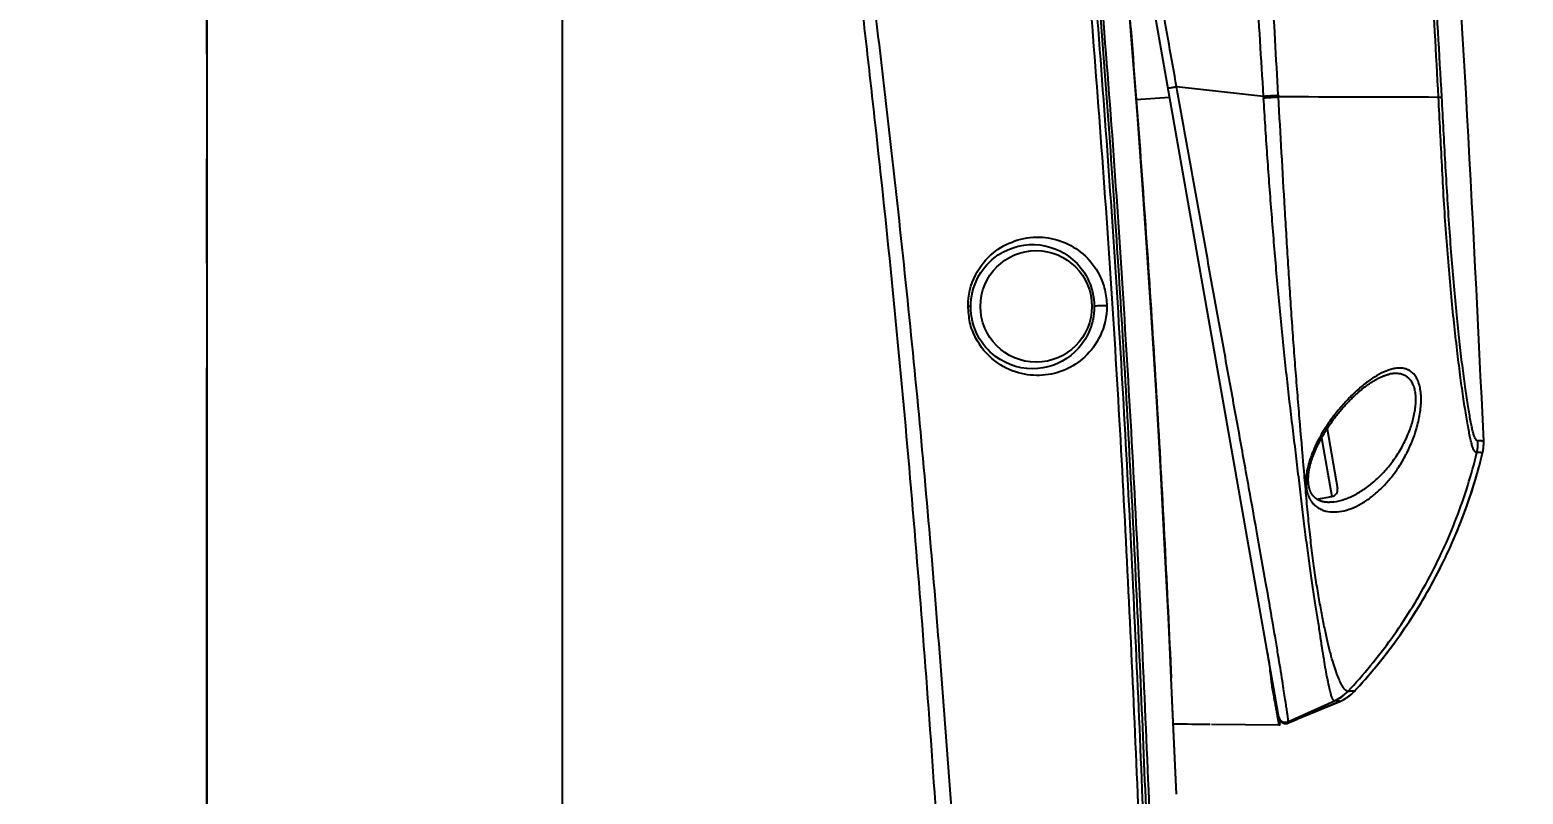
# Model space of a CAD drawing. Header units: millimetres. Extents: x 5828 to 6704, y 123 to 421.
# Drawn here: x 6408.82 to 6414.18, y 269.72 to 272.46 of the extents above; entities that cross this region are included whole.
import ezdxf

# ---------------------------------------------------------------- set-up
doc = ezdxf.new("R2010")
doc.units = ezdxf.units.MM
doc.linetypes.add('CENTER', pattern=[0.6, 0.375, -0.075, 0.075, -0.075])
for name, color, linetype in [('中心线', 7, 'Continuous'), ('外形图', 7, 'Continuous'), ('尺寸标注', 7, 'Continuous')]:
    doc.layers.add(name, color=color, linetype=linetype)
doc.styles.add('微软雅黑', font='msyh.ttc', dxfattribs={"height": 1.5})
doc.dimstyles.new('尺寸标注_1_20比例', dxfattribs={"dimtxt": 1.5, "dimasz": 1.25, "dimexe": 0.5, "dimexo": 0.4, "dimgap": 0.5, "dimtad": 1, "dimdec": 1, "dimlfac": 20, "dimdsep": 46, "dimtxsty": '微软雅黑', "dimcen": 0.09, "dimadec": 0, "dimazin": 0, "dimtp": 0.01, "dimtm": 0.01, "dimtfac": 1, "dimtdec": 1, "dimtofl": 0, "dimtmove": 0, "dimatfit": 3, "dimfxl": 1, "dimtolj": 1, "dimarcsym": 0})

# ---------------------------------------------------------------- blocks, each defined once
blk = doc.blocks.new('*D1084')
at = {"layer": 'Defpoints', "color": 0}
for p in [(6408.1795, 274.8693), (6410.7295, 274.8943), (6410.7295, 264.9978)]:
    blk.add_point(p, dxfattribs=at)
at = {"layer": '尺寸标注', "color": 0, "lineweight": -2}
for p, q in [((6410.7295, 274.4943), (6410.7295, 264.4978)), ((6408.1795, 274.4693), (6408.1795, 264.4978)), ((6406.9295, 264.9978), (6402.5311, 264.9978)), ((6411.9795, 264.9978), (6413.2295, 264.9978))]:
    blk.add_line(p, q, dxfattribs=at)
at = {"layer": '尺寸标注', "color": 0}
for points in [[(6406.9295, 264.7894), (6406.9295, 265.2061), (6408.1795, 264.9978)], [(6411.9795, 265.2061), (6411.9795, 264.7894), (6410.7295, 264.9978)]]:
    blk.add_solid(points, dxfattribs=at)
at = {"layer": '尺寸标注', "color": 0, "insert": (6403.9518, 266.2586), "char_height": 1.5, "attachment_point": 5, "style": '微软雅黑'}
blk.add_mtext('\\A1;\\A1;{\\fAlibaba PuHuiTi 3.0 55 Regular|b0|i0|c134|p18;51}', dxfattribs=at)
blk = doc.blocks.new('*D1086')
at = {"layer": 'Defpoints', "color": 0}
for p in [(6374.8045, 277.1443), (6410.7045, 221.4555), (6410.7045, 217.572)]:
    blk.add_point(p, dxfattribs=at)
at = {"layer": '尺寸标注', "color": 0, "lineweight": -2}
for p, q in [((6374.8045, 276.7443), (6374.8045, 217.072)), ((6410.7045, 221.0555), (6410.7045, 217.072)), ((6376.0545, 217.572), (6409.4545, 217.572))]:
    blk.add_line(p, q, dxfattribs=at)
at = {"layer": '尺寸标注', "color": 0}
for points in [[(6376.0545, 217.7803), (6376.0545, 217.3636), (6374.8045, 217.572)], [(6409.4545, 217.3636), (6409.4545, 217.7803), (6410.7045, 217.572)]]:
    blk.add_solid(points, dxfattribs=at)
at = {"layer": '尺寸标注', "color": 0, "insert": (6392.7545, 218.8436), "char_height": 1.5, "attachment_point": 5, "style": '微软雅黑'}
blk.add_mtext('\\A1;\\A1;{\\fAlibaba PuHuiTi 3.0 55 Regular|b0|i0|c134|p18;718}', dxfattribs=at)
blk = doc.blocks.new('*D1090')
at = {"layer": 'Defpoints', "color": 0}
for p in [(6409.4545, 273.3693), (6409.4545, 245.3693), (6430.1419, 245.3693)]:
    blk.add_point(p, dxfattribs=at)
at = {"layer": '尺寸标注', "color": 0, "lineweight": -2}
for p, q in [((6409.8545, 273.3693), (6430.6419, 273.3693)), ((6430.1419, 272.1193), (6430.1419, 246.6193)), ((6409.8545, 245.3693), (6430.6419, 245.3693))]:
    blk.add_line(p, q, dxfattribs=at)
at = {"layer": '尺寸标注', "color": 0}
for points in [[(6430.3502, 272.1193), (6429.9335, 272.1193), (6430.1419, 273.3693)], [(6429.9335, 246.6193), (6430.3502, 246.6193), (6430.1419, 245.3693)]]:
    blk.add_solid(points, dxfattribs=at)
at = {"layer": '尺寸标注', "color": 0, "insert": (6428.8703, 259.3693), "char_height": 1.5, "attachment_point": 5, "rotation": 90, "style": '微软雅黑'}
blk.add_mtext('\\A1;\\A1;{\\fAlibaba PuHuiTi 3.0 55 Regular|b0|i0|c134|p18;560}', dxfattribs=at)
blk = doc.blocks.new('*D1091')
at = {"layer": 'Defpoints', "color": 0}
for p in [(6409.4545, 275.3693), (6409.4545, 273.3693), (6430.1419, 273.3693)]:
    blk.add_point(p, dxfattribs=at)
at = {"layer": '尺寸标注', "color": 0, "lineweight": -2}
for p, q in [((6430.1419, 276.6193), (6430.1419, 281.5473)), ((6409.8545, 275.3693), (6430.6419, 275.3693)), ((6409.8545, 273.3693), (6430.6419, 273.3693)), ((6430.1419, 272.1193), (6430.1419, 270.8693))]:
    blk.add_line(p, q, dxfattribs=at)
at = {"layer": '尺寸标注', "color": 0}
for points in [[(6429.9335, 276.6193), (6430.3502, 276.6193), (6430.1419, 275.3693)], [(6430.3502, 272.1193), (6429.9335, 272.1193), (6430.1419, 273.3693)]]:
    blk.add_solid(points, dxfattribs=at)
at = {"layer": '尺寸标注', "color": 0, "insert": (6428.8703, 279.8996), "char_height": 1.5, "attachment_point": 5, "rotation": 90, "style": '微软雅黑'}
blk.add_mtext('\\A1;\\A1;{\\fAlibaba PuHuiTi 3.0 55 Regular|b0|i0|c134|p18;40}', dxfattribs=at)
blk = doc.blocks.new('*D1092')
at = {"layer": 'Defpoints', "color": 0}
for p in [(6411.8764, 278.0693), (6435.1929, 278.0693), (6418.6045, 225.3693)]:
    blk.add_point(p, dxfattribs=at)
at = {"layer": '尺寸标注', "color": 0, "lineweight": -2}
for p, q in [((6412.2764, 278.0693), (6435.6929, 278.0693)), ((6435.1929, 226.6193), (6435.1929, 276.8193)), ((6419.0045, 225.3693), (6435.6929, 225.3693))]:
    blk.add_line(p, q, dxfattribs=at)
at = {"layer": '尺寸标注', "color": 0}
for points in [[(6435.4013, 276.8193), (6434.9846, 276.8193), (6435.1929, 278.0693)], [(6434.9846, 226.6193), (6435.4013, 226.6193), (6435.1929, 225.3693)]]:
    blk.add_solid(points, dxfattribs=at)
at = {"layer": '尺寸标注', "color": 0, "insert": (6433.9213, 251.7193), "char_height": 1.5, "attachment_point": 5, "rotation": 90, "style": '微软雅黑'}
blk.add_mtext('\\A1;\\A1;{\\fAlibaba PuHuiTi 3.0 55 Regular|b0|i0|c134|p18;1054}', dxfattribs=at)
blk = doc.blocks.new('*D1159')
at = {"layer": 'Defpoints', "color": 0}
for p in [(6409.4545, 280.4069), (6408.1795, 274.8693), (6409.4545, 268.6795)]:
    blk.add_point(p, dxfattribs=at)
at = {"layer": '尺寸标注', "color": 0, "lineweight": -2}
for p, q in [((6409.4545, 280.0069), (6409.4545, 268.1795)), ((6408.1795, 274.4693), (6408.1795, 268.1795)), ((6406.9295, 268.6795), (6400.3525, 268.6795)), ((6410.7045, 268.6795), (6411.9545, 268.6795))]:
    blk.add_line(p, q, dxfattribs=at)
at = {"layer": '尺寸标注', "color": 0}
for points in [[(6406.9295, 268.4712), (6406.9295, 268.8878), (6408.1795, 268.6795)], [(6410.7045, 268.8878), (6410.7045, 268.4712), (6409.4545, 268.6795)]]:
    blk.add_solid(points, dxfattribs=at)
at = {"layer": '尺寸标注', "color": 0, "insert": (6402.7069, 269.9552), "char_height": 1.5, "attachment_point": 5, "style": '微软雅黑'}
blk.add_mtext('\\A1;25.5', dxfattribs=at)
blk = doc.blocks.new('*D1160')
at = {"layer": 'Defpoints', "color": 0}
for p in [(6408.1795, 274.8693), (6409.8545, 273.3693), (6418.1306, 273.3693)]:
    blk.add_point(p, dxfattribs=at)
at = {"layer": '尺寸标注', "color": 0, "lineweight": -2}
for p, q in [((6418.1306, 276.1193), (6418.1306, 277.3693)), ((6408.5795, 274.8693), (6418.6306, 274.8693)), ((6410.2545, 273.3693), (6418.6306, 273.3693)), ((6418.1306, 272.1193), (6418.1306, 267.767))]:
    blk.add_line(p, q, dxfattribs=at)
at = {"layer": '尺寸标注', "color": 0}
for points in [[(6417.9223, 276.1193), (6418.339, 276.1193), (6418.1306, 274.8693)], [(6418.339, 272.1193), (6417.9223, 272.1193), (6418.1306, 273.3693)]]:
    blk.add_solid(points, dxfattribs=at)
at = {"layer": '尺寸标注', "color": 0, "insert": (6416.8555, 269.3182), "char_height": 1.5, "attachment_point": 5, "rotation": 90, "style": '微软雅黑'}
blk.add_mtext('\\A1;30', dxfattribs=at)
blk = doc.blocks.new('*D1161')
at = {"layer": 'Defpoints', "color": 0}
for p in [(6410.7295, 274.8943), (6409.8545, 273.3693), (6422.5685, 273.3693)]:
    blk.add_point(p, dxfattribs=at)
at = {"layer": '尺寸标注', "color": 0, "lineweight": -2}
for p, q in [((6422.5685, 276.1443), (6422.5685, 277.3943)), ((6411.1295, 274.8943), (6423.0685, 274.8943)), ((6410.2545, 273.3693), (6423.0685, 273.3693)), ((6422.5685, 272.1193), (6422.5685, 265.5694))]:
    blk.add_line(p, q, dxfattribs=at)
at = {"layer": '尺寸标注', "color": 0}
for points in [[(6422.3602, 276.1443), (6422.7769, 276.1443), (6422.5685, 274.8943)], [(6422.7769, 272.1193), (6422.3602, 272.1193), (6422.5685, 273.3693)]]:
    blk.add_solid(points, dxfattribs=at)
at = {"layer": '尺寸标注', "color": 0, "insert": (6421.2929, 267.9123), "char_height": 1.5, "attachment_point": 5, "rotation": 90, "style": '微软雅黑'}
blk.add_mtext('\\A1;30.5', dxfattribs=at)

msp = doc.modelspace()

# ---------------------------------------------------------------- linework, layer by layer
at = {"layer": '中心线', "linetype": 'CENTER', "ltscale": 5}
msp.add_line((6409.4545, 239.3737), (6409.4545, 280.4069), dxfattribs=at)
at = {"layer": '外形图', "linetype": 'ByBlock'}
for p, q in [((6413.3046, 269.9692), (6412.6598, 273.6264)), ((6412.9332, 272.2572), (6413.2451, 272.2235)), ((6412.7885, 272.2107), (6412.9079, 272.2193)), ((6413.4729, 271.0303), (6413.5106, 270.8168)), ((6413.4533, 270.9978), (6413.4903, 270.7878)), ((6414.0351, 270.9812), (6414.0349, 270.9856)), ((6413.4359, 270.7782), (6413.4903, 270.7878)), ((6413.5477, 270.0888), (6413.5476, 270.0888)), ((6413.5706, 270.0888), (6413.5706, 270.0889)), ((6413.5183, 270.0527), (6413.3342, 269.9767)), ((6413.3344, 269.9802), (6413.5, 270.0548)), ((6413.3641, 269.9886), (6413.519, 270.0529)), ((6413.5002, 270.0547), (6413.5001, 270.0548)), ((6413.335, 269.9757), (6413.3655, 269.9892)), ((6412.9216, 269.9725), (6413.054, 269.9712)), ((6413.059, 269.9718), (6413.3026, 269.969)), ((6413.3027, 269.9691), (6413.3046, 269.9694)), ((6413.3027, 269.969), (6413.3047, 269.969))]:
    msp.add_line(p, q, dxfattribs=at)
for points in [[(6412.9327, 269.7204), (6412.9191, 270.0285), (6412.905, 270.329), (6412.8904, 270.6192), (6412.8754, 270.8991), (6412.8598, 271.1693), (6412.8436, 271.4298), (6412.827, 271.681), (6412.8099, 271.9231), (6412.7927, 272.1563), (6412.7754, 272.3805), (6412.758, 272.5956), (6412.7405, 272.8016), (6412.7226, 272.9993), (6412.7046, 273.1897), (6412.6866, 273.3741), (6412.6683, 273.553), (6412.6482, 273.7256), (6412.6244, 273.8907)], [(6413.43, 270.9506), (6413.4312, 270.9536), (6413.4326, 270.9566), (6413.434, 270.9597), (6413.4354, 270.9629), (6413.4369, 270.966), (6413.4384, 270.9692), (6413.4399, 270.9724), (6413.4415, 270.9757), (6413.4432, 270.979), (6413.4449, 270.9823), (6413.4466, 270.9856), (6413.4484, 270.989), (6413.4503, 270.9924), (6413.4522, 270.9958), (6413.4541, 270.9993), (6413.4561, 271.0027), (6413.4581, 271.0062), (6413.4602, 271.0098), (6413.4623, 271.0133), (6413.4644, 271.0169), (6413.4667, 271.0205), (6413.4689, 271.0241), (6413.4712, 271.0277), (6413.4736, 271.0313), (6413.476, 271.035), (6413.4784, 271.0386), (6413.4809, 271.0423), (6413.4834, 271.046), (6413.486, 271.0496), (6413.4886, 271.0533), (6413.4913, 271.057), (6413.494, 271.0607), (6413.4967, 271.0644), (6413.4995, 271.0681), (6413.5023, 271.0717), (6413.5051, 271.0754), (6413.508, 271.0791), (6413.5109, 271.0827), (6413.5138, 271.0863), (6413.5168, 271.09), (6413.5198, 271.0936), (6413.5228, 271.0972), (6413.5258, 271.1007), (6413.5289, 271.1042), (6413.532, 271.1077), (6413.5351, 271.1112), (6413.5382, 271.1146), (6413.5413, 271.1181), (6413.5445, 271.1214), (6413.5476, 271.1248), (6413.5508, 271.1281), (6413.554, 271.1313), (6413.5572, 271.1346), (6413.5604, 271.1377), (6413.5635, 271.1409), (6413.5667, 271.1439), (6413.5699, 271.1469), (6413.5731, 271.1499), (6413.5762, 271.1528), (6413.5794, 271.1557), (6413.5826, 271.1585), (6413.5857, 271.1613), (6413.5889, 271.164), (6413.592, 271.1667), (6413.5951, 271.1693), (6413.5982, 271.1719), (6413.6013, 271.1743), (6413.6043, 271.1768), (6413.6073, 271.1791), (6413.6103, 271.1814), (6413.6133, 271.1837), (6413.6163, 271.1858), (6413.6192, 271.1879), (6413.6221, 271.19), (6413.625, 271.192), (6413.6278, 271.194), (6413.6307, 271.1958), (6413.6334, 271.1977), (6413.6362, 271.1994), (6413.6389, 271.2011), (6413.6416, 271.2028), (6413.6443, 271.2044), (6413.6469, 271.2059), (6413.6495, 271.2073), (6413.652, 271.2087), (6413.6545, 271.2101), (6413.657, 271.2114), (6413.6594, 271.2126), (6413.6618, 271.2138), (6413.6642, 271.2149), (6413.6665, 271.216), (6413.6688, 271.217), (6413.6711, 271.218), (6413.6733, 271.2189), (6413.6755, 271.2198), (6413.6777, 271.2206), (6413.6798, 271.2214), (6413.6818, 271.2221), (6413.6839, 271.2228), (6413.6858, 271.2234), (6413.6878, 271.224), (6413.6897, 271.2245), (6413.6916, 271.225), (6413.6934, 271.2255), (6413.6952, 271.2259), (6413.6968, 271.2262)], [(6413.4971, 270.768), (6413.4948, 270.7677), (6413.4923, 270.7674), (6413.4899, 270.7671), (6413.4874, 270.7669), (6413.485, 270.7668), (6413.4827, 270.7667), (6413.4804, 270.7666), (6413.4781, 270.7666), (6413.4759, 270.7666), (6413.4737, 270.7667), (6413.4716, 270.7668), (6413.4695, 270.767), (6413.4674, 270.7672), (6413.4654, 270.7675), (6413.4633, 270.7678), (6413.4614, 270.7682), (6413.4594, 270.7686), (6413.4575, 270.769), (6413.4557, 270.7695), (6413.4538, 270.77), (6413.452, 270.7705), (6413.4503, 270.7711), (6413.4485, 270.7718), (6413.4468, 270.7724), (6413.4452, 270.7731), (6413.4436, 270.7739), (6413.442, 270.7746), (6413.4405, 270.7754), (6413.439, 270.7763), (6413.4376, 270.7772), (6413.4362, 270.7781), (6413.4348, 270.779), (6413.4335, 270.7799), (6413.4322, 270.7809), (6413.431, 270.7819), (6413.4298, 270.7829), (6413.4286, 270.784), (6413.4275, 270.785), (6413.4265, 270.7861), (6413.4254, 270.7872), (6413.4244, 270.7883), (6413.4235, 270.7894), (6413.4226, 270.7905), (6413.4217, 270.7917), (6413.4208, 270.7928), (6413.42, 270.794), (6413.4192, 270.7952), (6413.4185, 270.7963), (6413.4177, 270.7975), (6413.417, 270.7987), (6413.4163, 270.8), (6413.4157, 270.8012), (6413.4151, 270.8024), (6413.4145, 270.8036), (6413.4139, 270.8049), (6413.4134, 270.8061), (6413.4129, 270.8074), (6413.4123, 270.8087), (6413.4119, 270.81), (6413.4114, 270.8113), (6413.4109, 270.8126), (6413.4105, 270.814), (6413.4101, 270.8153), (6413.4097, 270.8167), (6413.4093, 270.8181), (6413.409, 270.8195), (6413.4086, 270.8209), (6413.4083, 270.8224), (6413.408, 270.8238), (6413.4077, 270.8253), (6413.4075, 270.8268), (6413.4072, 270.8283), (6413.407, 270.8298), (6413.4068, 270.8313), (6413.4066, 270.8328), (6413.4064, 270.8344), (6413.4063, 270.8359), (6413.4061, 270.8376), (6413.406, 270.8392), (6413.4059, 270.8408), (6413.4058, 270.8425), (6413.4058, 270.8442), (6413.4057, 270.8459), (6413.4057, 270.8477), (6413.4057, 270.8494), (6413.4057, 270.8512), (6413.4057, 270.853), (6413.4058, 270.8549), (6413.4059, 270.8567), (6413.406, 270.8586), (6413.4061, 270.8605), (6413.4062, 270.8624), (6413.4064, 270.8643), (6413.4066, 270.8663), (6413.4068, 270.8682), (6413.407, 270.8702), (6413.4073, 270.8723), (6413.4076, 270.8743), (6413.4079, 270.8764), (6413.4082, 270.8785), (6413.4086, 270.8807), (6413.409, 270.8829), (6413.4094, 270.8851), (6413.4098, 270.8874), (6413.4103, 270.8896), (6413.4108, 270.8919), (6413.4113, 270.8943), (6413.4118, 270.8966), (6413.4124, 270.899), (6413.413, 270.9015), (6413.4137, 270.9039), (6413.4144, 270.9064), (6413.4151, 270.9089), (6413.4158, 270.9114), (6413.4166, 270.914), (6413.4174, 270.9166), (6413.4182, 270.9193), (6413.4191, 270.9219), (6413.42, 270.9247), (6413.421, 270.9274), (6413.4219, 270.9302), (6413.423, 270.933), (6413.424, 270.9359), (6413.4251, 270.9387), (6413.4263, 270.9417), (6413.4275, 270.9446), (6413.4287, 270.9476), (6413.43, 270.9506)], [(6414.031, 270.9438), (6414.0315, 270.946), (6414.032, 270.9483), (6414.0324, 270.9506), (6414.0328, 270.9529), (6414.0332, 270.9552), (6414.0336, 270.9576)], [(6414.0336, 270.9576), (6414.0339, 270.9599), (6414.0342, 270.9622), (6414.0344, 270.9646), (6414.0346, 270.9669), (6414.0348, 270.9693), (6414.0349, 270.9716), (6414.035, 270.974), (6414.0351, 270.9763), (6414.0351, 270.9787), (6414.0351, 270.981), (6414.0351, 270.9812)], [(6413.5706, 270.0888), (6413.5789, 270.0978), (6413.5891, 270.1089), (6413.5992, 270.1201), (6413.6092, 270.1314), (6413.6192, 270.1429), (6413.6291, 270.1544), (6413.6389, 270.166), (6413.6487, 270.1778), (6413.6583, 270.1896), (6413.6679, 270.2015), (6413.6774, 270.2135), (6413.6868, 270.2256), (6413.6961, 270.2378), (6413.7054, 270.2501), (6413.7145, 270.2625), (6413.7236, 270.275), (6413.7325, 270.2875), (6413.7414, 270.3002), (6413.7502, 270.3129), (6413.7588, 270.3257), (6413.7674, 270.3386), (6413.7759, 270.3515), (6413.7843, 270.3646), (6413.7926, 270.3777), (6413.8008, 270.3909), (6413.8089, 270.4042), (6413.8169, 270.4175), (6413.8247, 270.431), (6413.8325, 270.4444), (6413.8402, 270.458), (6413.8478, 270.4716), (6413.8552, 270.4853), (6413.8625, 270.499), (6413.8698, 270.5128), (6413.8769, 270.5267), (6413.8839, 270.5406), (6413.8908, 270.5545), (6413.8975, 270.5685), (6413.9042, 270.5826), (6413.9107, 270.5966), (6413.9171, 270.6108), (6413.9234, 270.6249), (6413.9296, 270.6391), (6413.9357, 270.6534), (6413.9416, 270.6677), (6413.9474, 270.682), (6413.9531, 270.6963), (6413.9587, 270.7107), (6413.9641, 270.7251), (6413.9694, 270.7395), (6413.9746, 270.754), (6413.9797, 270.7684), (6413.9846, 270.7829), (6413.9895, 270.7975), (6413.9942, 270.812), (6413.9988, 270.8266), (6414.0032, 270.8412), (6414.0075, 270.8558), (6414.0118, 270.8705), (6414.0159, 270.8851), (6414.0198, 270.8998), (6414.0237, 270.9145), (6414.0274, 270.9292), (6414.0309, 270.9438)], [(6413.519, 270.0529), (6413.52, 270.0533), (6413.521, 270.0537), (6413.522, 270.0542), (6413.523, 270.0546), (6413.524, 270.0551), (6413.525, 270.0556), (6413.526, 270.0561), (6413.527, 270.0565), (6413.528, 270.0571), (6413.529, 270.0576), (6413.5301, 270.0581), (6413.5311, 270.0586), (6413.5321, 270.0592), (6413.5332, 270.0597), (6413.5342, 270.0603), (6413.5353, 270.0609), (6413.5363, 270.0615), (6413.5374, 270.0622), (6413.5384, 270.0628), (6413.5395, 270.0635), (6413.5406, 270.0641), (6413.5417, 270.0648), (6413.5428, 270.0655), (6413.5439, 270.0663), (6413.545, 270.067), (6413.5462, 270.0678), (6413.5473, 270.0686), (6413.5484, 270.0694), (6413.5496, 270.0702), (6413.5508, 270.0711), (6413.5519, 270.072), (6413.5531, 270.0729), (6413.5543, 270.0738), (6413.5555, 270.0748), (6413.5567, 270.0758), (6413.558, 270.0768), (6413.5592, 270.0779), (6413.5604, 270.079), (6413.5617, 270.0801), (6413.5629, 270.0812), (6413.5642, 270.0824), (6413.5655, 270.0836), (6413.5667, 270.0849), (6413.568, 270.0862), (6413.5693, 270.0875), (6413.5706, 270.0888)], [(6413.3002, 269.9942), (6413.3003, 269.9938), (6413.3004, 269.9934), (6413.3005, 269.993), (6413.3006, 269.9925), (6413.3007, 269.992), (6413.3009, 269.9915), (6413.301, 269.991), (6413.3012, 269.9904), (6413.3014, 269.9898), (6413.3016, 269.9893), (6413.3019, 269.9887), (6413.3021, 269.9882), (6413.3024, 269.9876), (6413.3026, 269.9871), (6413.3029, 269.9865), (6413.3032, 269.986), (6413.3035, 269.9855), (6413.3038, 269.985), (6413.3042, 269.9845), (6413.3045, 269.984), (6413.3049, 269.9835), (6413.3052, 269.983), (6413.3056, 269.9826), (6413.306, 269.9821), (6413.3064, 269.9817), (6413.3068, 269.9812), (6413.3073, 269.9808), (6413.3077, 269.9804), (6413.3081, 269.98), (6413.3086, 269.9796), (6413.3091, 269.9792), (6413.3095, 269.9788), (6413.31, 269.9784), (6413.3105, 269.9781), (6413.311, 269.9777), (6413.3115, 269.9774), (6413.312, 269.9771), (6413.3125, 269.9768), (6413.3131, 269.9765), (6413.3136, 269.9762), (6413.3141, 269.976), (6413.3147, 269.9757), (6413.3152, 269.9755), (6413.3158, 269.9752), (6413.3164, 269.975), (6413.3169, 269.9748), (6413.3175, 269.9747), (6413.3181, 269.9745), (6413.3187, 269.9743), (6413.3193, 269.9742), (6413.3198, 269.9741), (6413.3204, 269.9739), (6413.321, 269.9738), (6413.3216, 269.9738), (6413.3222, 269.9737), (6413.3228, 269.9736), (6413.3234, 269.9736), (6413.324, 269.9736), (6413.3246, 269.9736), (6413.3252, 269.9736), (6413.3258, 269.9736), (6413.3265, 269.9736), (6413.3271, 269.9737), (6413.3277, 269.9737), (6413.3283, 269.9738), (6413.3288, 269.9739), (6413.3294, 269.974), (6413.33, 269.9741), (6413.3306, 269.9742), (6413.3312, 269.9744), (6413.3318, 269.9745), (6413.3324, 269.9747), (6413.3329, 269.9749), (6413.3335, 269.9751), (6413.3341, 269.9753), (6413.3346, 269.9756), (6413.335, 269.9757)]]:
    msp.add_lwpolyline(points, dxfattribs=at)
msp.add_circle((6412.4295, 271.4693), 0.2, dxfattribs=at)
for centre, radius, start, end in [((6296.9918, 265.6769), 117.1634, 2.596984, 5.04035), ((6412.8595, 279.0967), 6.884, 273.21122, 273.65302), ((6415.6295, 272.3571), 2.3881, 183.2076, 183.3642), ((6412.8849, 278.31), 6.1037, 273.38694, 273.88527), ((6415.6109, 272.358), 2.3165, 183.2515, 183.4083), ((6413.0402, 48.7109), 223.5095, 89.78656, 89.93378), ((6413.3037, 271.1761), 0.5113, 337.3037, 341.7788), ((6413.8644, 270.9802), 0.1501, 346.483, 2.602), ((6413.885, 270.9789), 0.1501, 346.4958, 352.4246), ((6413.8849, 270.9788), 0.1502, 352.4323, 0.8961), ((6413.8851, 270.9788), 0.15, 0.902, 2.5969), ((6413.486, 270.8124), 0.025, 280, 10), ((6301.6664, 264.9717), 111.3675, 2.443838, 2.65815), ((6413.4382, 270.1912), 0.1498, 294.3878, 316.8575), ((6413.4384, 270.1913), 0.1499, 294.3764, 316.8465), ((6413.4611, 270.1914), 0.15, 292.4257, 316.9066), ((6413.3246, 269.9999), 0.025, 190.0001, 292.4257)]:
    msp.add_arc(centre, radius, start, end, dxfattribs=at)
for points, knots in [([(6412.9332, 272.2572), (6412.9153, 272.3582), (6412.8792, 272.5602), (6412.8253, 272.8633), (6412.7714, 273.1663), (6412.6997, 273.5705), (6412.6102, 274.0757), (6412.4672, 274.884), (6412.2886, 275.8942), (6412.1459, 276.7023), (6412.0746, 277.1063)], [0, 0, 0, 0, 0.0625, 0.125006, 0.187515, 0.250027, 0.375053, 0.500077, 0.750088, 1, 1, 1, 1]), ([(6407.6046, 264.5744), (6407.5828, 264.9506), (6407.5249, 265.7024), (6407.4017, 266.8264), (6407.2511, 267.9469), (6407.0759, 269.0635), (6406.8828, 270.1766), (6406.7111, 271.1021), (6406.5881, 271.7492), (6406.517, 272.1187), (6406.4639, 272.3959), (6406.4099, 272.6729), (6406.361, 272.9507), (6406.332, 273.2316), (6406.3323, 273.5143), (6406.36, 273.7958), (6406.4286, 274.1661), (6406.5738, 274.6161), (6406.8457, 275.1145), (6407.2044, 275.556), (6407.6363, 275.9273), (6408.1279, 276.2151), (6408.6635, 276.4087), (6409.41, 276.5325), (6410.3659, 276.4284), (6411.2221, 275.9938), (6411.7775, 275.4846), (6412.1165, 275.0322), (6412.371, 274.5285), (6412.4787, 274.1671), (6412.5142, 273.9833)], [0, 0, 0, 0, 0.062594, 0.125191, 0.187776, 0.250346, 0.312895, 0.375414, 0.406669, 0.422294, 0.437916, 0.453541, 0.46916, 0.484757, 0.500373, 0.516026, 0.531671, 0.562858, 0.594091, 0.625439, 0.656822, 0.688184, 0.719529, 0.750865, 0.81326, 0.875568, 0.906716, 0.937796, 0.968921, 1, 1, 1, 1]), ([(6407.6216, 264.729), (6407.5745, 265.4702), (6407.4643, 266.5799), (6407.2602, 268.0514), (6407.0849, 269.1519), (6406.8923, 270.2495), (6406.7218, 271.1623), (6406.5991, 271.8006), (6406.5287, 272.1653), (6406.4761, 272.4389), (6406.4215, 272.712), (6406.3563, 273.0776), (6406.3417, 273.5442), (6406.4226, 274.0975), (6406.6016, 274.6276), (6406.8726, 275.1172), (6407.3434, 275.693), (6408.1148, 276.2407), (6409.2098, 276.5287), (6410.3363, 276.4121), (6411.3507, 275.9082), (6412.1221, 275.0805), (6412.4108, 274.3796), (6412.4873, 274.0181)], [0, 0, 0, 0, 0.125258, 0.187895, 0.250533, 0.31317, 0.375808, 0.407127, 0.422786, 0.438446, 0.454105, 0.469763, 0.501041, 0.53232, 0.5636, 0.594879, 0.626159, 0.688468, 0.750774, 0.813081, 0.87539, 0.937694, 1, 1, 1, 1]), ([(6407.6383, 264.73), (6407.5905, 265.4667), (6407.4819, 266.5696), (6407.2806, 268.0326), (6407.1076, 269.1268), (6406.9171, 270.2182), (6406.7477, 271.1259), (6406.6263, 271.7608), (6406.5561, 272.1234), (6406.5039, 272.3954), (6406.4504, 272.6675), (6406.3992, 272.9409), (6406.3727, 273.2187), (6406.3729, 273.5904), (6406.434, 274.0532), (6406.6068, 274.5857), (6406.8719, 275.079), (6407.3368, 275.6608), (6408.1045, 276.2168), (6409.2003, 276.5115), (6410.3292, 276.3958), (6411.3436, 275.8881), (6412.1108, 275.0552), (6412.3949, 274.352), (6412.4688, 273.99)], [0, 0, 0, 0, 0.124758, 0.187153, 0.249557, 0.311961, 0.374378, 0.40559, 0.421207, 0.436792, 0.452395, 0.468074, 0.483765, 0.499476, 0.530831, 0.562197, 0.593569, 0.624945, 0.687487, 0.750031, 0.81257, 0.875079, 0.937551, 1, 1, 1, 1]), ([(6413.8728, 272.2189), (6413.8643, 272.3752), (6413.8469, 272.6877), (6413.8185, 273.1563), (6413.7881, 273.6248), (6413.7448, 274.2492), (6413.6853, 275.0294), (6413.6315, 275.6531), (6413.6028, 275.9647)], [0, 0, 0, 0, 0.125, 0.249999, 0.374999, 0.5, 0.75, 1, 1, 1, 1]), ([(6413.8847, 272.2197), (6413.8759, 272.3759), (6413.8578, 272.6884), (6413.8189, 273.3131), (6413.7657, 274.0937), (6413.6946, 275.0299), (6413.6422, 275.6537), (6413.6149, 275.9655)], [0, 0, 0, 0, 0.125001, 0.250001, 0.500002, 0.750002, 1, 1, 1, 1]), ([(6412.2546, 264.2642), (6412.2611, 264.4333), (6412.2645, 264.7719), (6412.2736, 265.2797), (6412.2729, 265.7876), (6412.2661, 266.4648), (6412.2508, 267.3114), (6412.2086, 268.3265), (6412.1513, 269.3409), (6412.076, 270.3541), (6412.0002, 271.1974), (6411.9293, 271.871), (6411.8708, 272.3756), (6411.8213, 272.796), (6411.7775, 273.1318), (6411.7425, 273.3833), (6411.7109, 273.6352), (6411.6696, 273.886), (6411.5968, 274.13), (6411.4668, 274.4427), (6411.2405, 274.8039), (6410.8795, 275.1653), (6410.4479, 275.4384), (6409.9663, 275.609), (6409.4584, 275.6675), (6408.9504, 275.6107), (6408.4678, 275.4425), (6408.0357, 275.1701), (6407.6742, 274.8093), (6407.4029, 274.3765), (6407.2318, 273.8953), (6407.1919, 273.5564), (6407.1904, 273.3874)], [0, 0, 0, 0, 0.03127, 0.062545, 0.093822, 0.1251, 0.187661, 0.250224, 0.312788, 0.375353, 0.437917, 0.469198, 0.500479, 0.531756, 0.547395, 0.563033, 0.578669, 0.594303, 0.609937, 0.625572, 0.65678, 0.687973, 0.719162, 0.750362, 0.781577, 0.812796, 0.844003, 0.875195, 0.906377, 0.937568, 0.968781, 1, 1, 1, 1]), ([(6408.4542, 264.3576), (6408.4469, 264.682), (6408.4192, 265.3307), (6408.3552, 266.3026), (6408.2669, 267.2731), (6408.1523, 268.241), (6408.0166, 269.2062), (6407.8858, 270.0079), (6407.7668, 270.6466), (6407.6728, 271.1245), (6407.5744, 271.6015), (6407.484, 271.9971), (6407.4125, 272.3136), (6407.3577, 272.5507), (6407.2957, 272.7859), (6407.2244, 273.1025), (6407.2061, 273.5113), (6407.2902, 273.9939), (6407.4798, 274.4461), (6407.8549, 274.9773), (6408.5294, 275.4675), (6409.3476, 275.6264), (6409.9929, 275.5406), (6410.6044, 275.3185), (6411.257, 274.8005), (6411.55, 274.1986), (6411.6236, 273.8849)], [0, 0, 0, 0, 0.062605, 0.125248, 0.187914, 0.250592, 0.313273, 0.375948, 0.407282, 0.43861, 0.469931, 0.501241, 0.516893, 0.532541, 0.548184, 0.563826, 0.595089, 0.626365, 0.657628, 0.688869, 0.75099, 0.813178, 0.844453, 0.875711, 0.937833, 1, 1, 1, 1]), ([(6413.2451, 272.2235), (6413.2371, 272.3559), (6413.2207, 272.6206), (6413.1958, 273.0178), (6413.1696, 273.4149), (6413.1421, 273.8119), (6413.1134, 274.2089), (6413.0832, 274.6057), (6413.0509, 275.0023), (6413.0277, 275.2666), (6413.0158, 275.3987)], [0, 0, 0, 0, 0.124992, 0.249992, 0.374997, 0.500005, 0.625011, 0.750014, 0.875011, 1, 1, 1, 1]), ([(6413.2981, 272.2266), (6413.2906, 272.3591), (6413.2756, 272.6241), (6413.2512, 273.0214), (6413.2252, 273.4187), (6413.2023, 273.7496), (6413.1837, 274.0144), (6413.165, 274.2791), (6413.1412, 274.61), (6413.1116, 275.007), (6413.0912, 275.2716), (6413.0809, 275.4038)], [0, 0, 0, 0, 0.124993, 0.249993, 0.375, 0.50001, 0.562516, 0.625021, 0.750027, 0.875022, 1, 1, 1, 1]), ([(6412.4873, 274.0181), (6412.5074, 273.9232), (6412.5379, 273.7314), (6412.5651, 273.4416), (6412.5923, 273.1518), (6412.6287, 272.7655), (6412.6657, 272.2818), (6412.708, 271.7012), (6412.7433, 271.1202), (6412.7836, 270.3451), (6412.8252, 269.3758), (6412.8633, 268.2122), (6412.8968, 267.0485), (6412.9317, 265.8848), (6412.9574, 265.1091), (6412.9734, 264.7213)], [0, 0, 0, 0, 0.031244, 0.062493, 0.093744, 0.124994, 0.187494, 0.249994, 0.312495, 0.374995, 0.499996, 0.624997, 0.749998, 0.874999, 1, 1, 1, 1]), ([(6412.4968, 274.0248), (6412.5146, 273.9413), (6412.5427, 273.773), (6412.5694, 273.519), (6412.593, 273.265), (6412.6256, 272.9268), (6412.6605, 272.5034), (6412.7113, 271.8256), (6412.7639, 270.9777), (6412.8124, 269.9595), (6412.8508, 268.9409), (6412.8826, 267.9221), (6412.9118, 266.9034), (6412.9316, 266.2242), (6412.9426, 265.8847)], [0, 0, 0, 0, 0.031387, 0.0627, 0.093946, 0.125191, 0.187696, 0.250188, 0.375177, 0.500156, 0.625129, 0.750093, 0.875052, 1, 1, 1, 1]), ([(6412.4688, 273.99), (6412.5076, 273.8001), (6412.5443, 273.4134), (6412.6018, 272.8358), (6412.6472, 272.257), (6412.6903, 271.6783), (6412.7262, 271.099), (6412.7672, 270.3263), (6412.8095, 269.36), (6412.8483, 268.2001), (6412.8826, 267.0401), (6412.9099, 266.0735), (6412.9357, 265.3004), (6412.9483, 264.9138), (6412.9558, 264.7206)], [0, 0, 0, 0, 0.062623, 0.125143, 0.187641, 0.250149, 0.312647, 0.375148, 0.500138, 0.625118, 0.750087, 0.875047, 0.93752, 1, 1, 1, 1]), ([(6412.5142, 273.9833), (6412.5512, 273.7911), (6412.579, 273.4981), (6412.6173, 273.1085), (6412.6519, 272.7183), (6412.6918, 272.2302), (6412.7329, 271.644), (6412.7684, 271.0573), (6412.8099, 270.2744), (6412.851, 269.2949), (6412.8905, 268.1187), (6412.9263, 266.9415), (6412.9593, 265.7633), (6412.9905, 264.9778), (6413.0067, 264.585)], [0, 0, 0, 0, 0.062373, 0.093576, 0.124781, 0.187193, 0.249614, 0.312048, 0.37449, 0.499417, 0.624421, 0.74951, 0.874701, 1, 1, 1, 1]), ([(6412.6093, 273.9779), (6412.6385, 273.82), (6412.6753, 273.5005), (6412.7212, 273.021), (6412.7632, 272.5409), (6412.8128, 271.9004), (6412.8665, 271.0991), (6412.8992, 270.4574), (6412.9141, 270.1365)], [0, 0, 0, 0, 0.124975, 0.249979, 0.374983, 0.499987, 0.749993, 1, 1, 1, 1]), ([(6411.6236, 273.8849), (6411.6466, 273.7871), (6411.676, 273.588), (6411.7123, 273.2889), (6411.7525, 272.99), (6411.7877, 272.6906), (6411.8216, 272.391), (6411.8664, 271.9915), (6411.9195, 271.4917), (6411.9744, 270.8911), (6412.0239, 270.2901), (6412.068, 269.6885), (6412.1056, 269.0866), (6412.138, 268.4843), (6412.1659, 267.8819), (6412.1876, 267.2792), (6412.2024, 266.6763), (6412.2125, 266.0733), (6412.2209, 265.4704), (6412.218, 264.8675), (6412.2159, 264.4656), (6412.2125, 264.2647)], [0, 0, 0, 0, 0.031234, 0.062477, 0.093724, 0.124972, 0.156221, 0.187472, 0.249977, 0.312484, 0.374993, 0.437503, 0.500013, 0.562522, 0.625031, 0.687539, 0.750044, 0.812545, 0.875039, 0.937526, 1, 1, 1, 1]), ([(6412.9021, 272.2523), (6412.9021, 272.2523), (6412.9023, 272.2523), (6412.9026, 272.2523), (6412.903, 272.2523), (6412.9035, 272.2524), (6412.9042, 272.2524), (6412.905, 272.2525), (6412.906, 272.2527), (6412.907, 272.2528), (6412.9083, 272.253), (6412.9099, 272.2532), (6412.9118, 272.2535), (6412.9144, 272.2539), (6412.9177, 272.2545), (6412.9216, 272.2551), (6412.9255, 272.2558), (6412.9294, 272.2565), (6412.932, 272.257), (6412.9332, 272.2572)], [0, 0, 0, 0, 0.007736, 0.015553, 0.031179, 0.046805, 0.062431, 0.093683, 0.124935, 0.156188, 0.18744, 0.249944, 0.312449, 0.374954, 0.499963, 0.624972, 0.749981, 0.874991, 1, 1, 1, 1]), ([(6413.3344, 269.9802), (6413.3342, 269.9813), (6413.3339, 269.9845), (6413.333, 269.9913), (6413.3316, 270.0019), (6413.3295, 270.0168), (6413.3266, 270.0365), (6413.3229, 270.0614), (6413.3183, 270.0918), (6413.31, 270.1443), (6413.3001, 270.2051), (6413.2886, 270.2744), (6413.2739, 270.3606), (6413.2527, 270.4825), (6413.2242, 270.6437), (6413.1923, 270.8215), (6413.1579, 271.0118), (6413.1218, 271.2107), (6413.0847, 271.4153), (6413.047, 271.6235), (6413.0091, 271.8337), (6412.9711, 272.0452), (6412.9458, 272.1865), (6412.9332, 272.2572)], [0, 0, 0, 0, 0.001383, 0.004243, 0.008803, 0.015261, 0.023811, 0.034637, 0.047895, 0.063719, 0.103572, 0.127802, 0.154924, 0.21707, 0.288378, 0.3672, 0.45146, 0.539342, 0.629563, 0.721241, 0.813768, 0.906781, 1, 1, 1, 1]), ([(6413.5, 270.0548), (6413.4993, 270.0548), (6413.4979, 270.0554), (6413.4959, 270.0571), (6413.494, 270.0599), (6413.4921, 270.0637), (6413.4902, 270.0685), (6413.4882, 270.0745), (6413.4861, 270.0816), (6413.483, 270.0936), (6413.4789, 270.1116), (6413.4738, 270.1373), (6413.468, 270.1683), (6413.4618, 270.2049), (6413.4551, 270.2472), (6413.4479, 270.2952), (6413.44, 270.3487), (6413.4306, 270.4073), (6413.4205, 270.4709), (6413.4106, 270.5396), (6413.4009, 270.6132), (6413.3912, 270.691), (6413.3813, 270.7727), (6413.3712, 270.8576), (6413.3607, 270.9453), (6413.346, 271.0669), (6413.3314, 271.1911), (6413.3177, 271.3178), (6413.3046, 271.448), (6413.2896, 271.613), (6413.2761, 271.7792), (6413.2658, 271.9132), (6413.2584, 272.0143), (6413.2516, 272.1155), (6413.2475, 272.1831), (6413.2455, 272.2169)], [0, 0, 0, 0, 0.000928, 0.002083, 0.003587, 0.00551, 0.007897, 0.010779, 0.014178, 0.018119, 0.027703, 0.039658, 0.054087, 0.071083, 0.090718, 0.113016, 0.137864, 0.165057, 0.194576, 0.226458, 0.260544, 0.296598, 0.334376, 0.373639, 0.414192, 0.455876, 0.542047, 0.586265, 0.63107, 0.721995, 0.814097, 0.860427, 0.90688, 0.953415, 1, 1, 1, 1]), ([(6413.5475, 270.0888), (6413.5457, 270.0888), (6413.5427, 270.0899), (6413.5391, 270.0927), (6413.5361, 270.0959), (6413.5328, 270.1001), (6413.5279, 270.1076), (6413.5213, 270.12), (6413.5132, 270.1385), (6413.5045, 270.162), (6413.4951, 270.1907), (6413.4853, 270.2249), (6413.4753, 270.2648), (6413.4653, 270.3106), (6413.4552, 270.3621), (6413.4446, 270.4192), (6413.4359, 270.4703), (6413.4292, 270.5139), (6413.4226, 270.561), (6413.415, 270.6231), (6413.4067, 270.7008), (6413.399, 270.7826), (6413.3889, 270.8978), (6413.3787, 271.0165), (6413.3685, 271.1381), (6413.361, 271.2322), (6413.3536, 271.3277), (6413.3467, 271.4244), (6413.3402, 271.5221), (6413.3339, 271.6206), (6413.3278, 271.7198), (6413.3197, 271.8528), (6413.3099, 272.0196), (6413.3024, 272.1534), (6413.2985, 272.2203)], [0, 0, 0, 0, 0.00251, 0.004188, 0.006223, 0.008663, 0.011546, 0.018765, 0.028083, 0.039649, 0.053582, 0.069998, 0.089012, 0.110729, 0.135114, 0.16202, 0.191417, 0.207059, 0.223317, 0.257553, 0.293869, 0.331992, 0.371639, 0.454563, 0.497501, 0.54123, 0.585625, 0.630573, 0.675965, 0.721706, 0.76772, 0.813945, 0.906822, 1, 1, 1, 1]), ([(6413.8728, 272.2189), (6413.8754, 272.2191), (6413.8794, 272.2193), (6413.8834, 272.2196), (6413.8847, 272.2197)], [0, 0, 0, 0, 0.662072, 1, 1, 1, 1]), ([(6414.0104, 270.9452), (6414.0095, 270.9451), (6414.0075, 270.9453), (6414.0045, 270.9471), (6414.0012, 270.9509), (6413.998, 270.9575), (6413.9944, 270.9674), (6413.9905, 270.9811), (6413.9864, 270.9988), (6413.9821, 271.0201), (6413.9775, 271.0449), (6413.9727, 271.0728), (6413.9677, 271.1037), (6413.9606, 271.1508), (6413.9513, 271.2167), (6413.9405, 271.3036), (6413.9296, 271.4), (6413.919, 271.5045), (6413.909, 271.6158), (6413.8999, 271.7323), (6413.892, 271.8523), (6413.8853, 271.9741), (6413.8792, 272.0965), (6413.875, 272.1781), (6413.8728, 272.2189)], [0, 0, 0, 0, 0.00204, 0.004536, 0.008099, 0.013556, 0.021604, 0.032606, 0.046725, 0.063757, 0.083387, 0.105411, 0.129753, 0.156358, 0.216266, 0.284678, 0.360352, 0.442253, 0.529438, 0.620692, 0.71456, 0.809583, 0.904793, 1, 1, 1, 1]), ([(6414.0144, 270.9871), (6414.0136, 270.987), (6414.0117, 270.9873), (6414.0088, 270.9891), (6414.0057, 270.9928), (6414.0026, 270.9992), (6413.9993, 271.0087), (6413.9957, 271.022), (6413.9918, 271.039), (6413.9877, 271.0597), (6413.9834, 271.0838), (6413.977, 271.1218), (6413.9689, 271.1766), (6413.9591, 271.2508), (6413.9492, 271.3354), (6413.9393, 271.4292), (6413.9297, 271.5307), (6413.9205, 271.6384), (6413.912, 271.751), (6413.9044, 271.8667), (6413.8976, 271.984), (6413.8913, 272.1018), (6413.8869, 272.1804), (6413.8847, 272.2197)], [0, 0, 0, 0, 0.002017, 0.004508, 0.008052, 0.013444, 0.021422, 0.032399, 0.046522, 0.063568, 0.083233, 0.105308, 0.156425, 0.216711, 0.285565, 0.361647, 0.443842, 0.531116, 0.622225, 0.715773, 0.810386, 0.905192, 1, 1, 1, 1]), ([(6412.1851, 271.4708), (6412.1851, 271.5087), (6412.203, 271.5818), (6412.2863, 271.6861), (6412.4392, 271.7392), (6412.5868, 271.6812), (6412.6533, 271.595), (6412.6786, 271.5286), (6412.6818, 271.4902), (6412.683, 271.4706)], [0, 0, 0, 0, 0.147875, 0.281154, 0.508286, 0.725401, 0.851201, 0.92329, 1, 1, 1, 1]), ([(6412.1949, 271.4693), (6412.195, 271.5041), (6412.2113, 271.5707), (6412.2867, 271.6638), (6412.4221, 271.7102), (6412.5517, 271.6584), (6412.6222, 271.5683), (6412.6378, 271.504), (6412.638, 271.4693)], [0, 0, 0, 0, 0.152036, 0.286313, 0.510577, 0.723506, 0.848529, 1, 1, 1, 1]), ([(6412.1851, 271.4708), (6412.1873, 271.4707), (6412.1902, 271.47), (6412.1943, 271.4702), (6412.1949, 271.4693)], [0, 0, 0, 0, 0.679097, 1, 1, 1, 1]), ([(6412.683, 271.4706), (6412.6832, 271.4338), (6412.6677, 271.3649), (6412.6095, 271.2861), (6412.5355, 271.2379), (6412.4518, 271.2174), (6412.3622, 271.2264), (6412.2739, 271.2707), (6412.2224, 271.3323), (6412.2003, 271.3832), (6412.1907, 271.4113), (6412.188, 271.4411), (6412.1857, 271.4608), (6412.1851, 271.4708)], [0, 0, 0, 0, 0.141833, 0.261163, 0.369343, 0.475735, 0.58709, 0.709545, 0.847875, 0.885192, 0.92319, 0.961545, 1, 1, 1, 1]), ([(6412.638, 271.4693), (6412.6382, 271.4358), (6412.6242, 271.3739), (6412.5588, 271.2842), (6412.4329, 271.2266), (6412.2924, 271.268), (6412.2118, 271.3633), (6412.1947, 271.4332), (6412.1949, 271.4693)], [0, 0, 0, 0, 0.145505, 0.264422, 0.473122, 0.701928, 0.843134, 1, 1, 1, 1]), ([(6412.683, 271.4706), (6412.6786, 271.4711), (6412.6702, 271.4714), (6412.6576, 271.4713), (6412.6474, 271.4711), (6412.6413, 271.47), (6412.6384, 271.47), (6412.638, 271.4693)], [0, 0, 0, 0, 0.291086, 0.559942, 0.838742, 0.948914, 1, 1, 1, 1]), ([(6413.7894, 271.0163), (6413.7952, 271.034), (6413.8024, 271.0611), (6413.8083, 271.0973), (6413.8106, 271.1234), (6413.8106, 271.1483), (6413.8082, 271.1713), (6413.8035, 271.1918), (6413.7964, 271.2095), (6413.7871, 271.224), (6413.7758, 271.2351), (6413.7628, 271.2427), (6413.7485, 271.2471), (6413.7334, 271.2484), (6413.7175, 271.247), (6413.701, 271.2433), (6413.6779, 271.2352), (6413.6483, 271.22), (6413.6131, 271.1959), (6413.5779, 271.1663), (6413.5431, 271.1319), (6413.5093, 271.0932), (6413.4773, 271.0503), (6413.448, 271.0035), (6413.4313, 270.9702), (6413.424, 270.9529)], [0, 0, 0, 0, 0.07819, 0.116316, 0.153055, 0.187799, 0.219995, 0.249265, 0.275522, 0.299088, 0.320631, 0.341087, 0.361392, 0.382307, 0.404323, 0.427709, 0.452563, 0.506597, 0.566028, 0.630174, 0.698378, 0.770063, 0.844687, 0.921639, 1, 1, 1, 1]), ([(6413.7686, 271.0233), (6413.774, 271.0374), (6413.7809, 271.0589), (6413.7873, 271.088), (6413.7905, 271.1094), (6413.7919, 271.13), (6413.7913, 271.1495), (6413.7888, 271.1675), (6413.7844, 271.1835), (6413.7779, 271.1973), (6413.7697, 271.2086), (6413.76, 271.2173), (6413.7489, 271.2235), (6413.7368, 271.2273), (6413.7239, 271.2289), (6413.7105, 271.2285), (6413.7014, 271.2271), (6413.6968, 271.2262)], [0, 0, 0, 0, 0.167392, 0.249552, 0.329449, 0.406006, 0.478147, 0.544976, 0.606028, 0.661474, 0.712189, 0.759648, 0.805567, 0.851555, 0.898836, 0.948178, 1, 1, 1, 1]), ([(6413.4971, 270.768), (6413.5103, 270.77), (6413.5371, 270.777), (6413.576, 270.7944), (6413.6142, 270.8183), (6413.651, 270.8483), (6413.6859, 270.8841), (6413.718, 270.9255), (6413.7465, 270.972), (6413.7619, 271.0057), (6413.7686, 271.0233)], [0, 0, 0, 0, 0.103278, 0.212702, 0.32839, 0.450463, 0.579029, 0.714034, 0.854929, 1, 1, 1, 1]), ([(6413.424, 270.9529), (6413.4171, 270.9367), (6413.4083, 270.912), (6413.4007, 270.8784), (6413.3975, 270.8539), (6413.3973, 270.8304), (6413.4001, 270.8085), (6413.406, 270.789), (6413.4148, 270.7722), (6413.4258, 270.7585), (6413.4388, 270.7478), (6413.4531, 270.74), (6413.4736, 270.7332), (6413.5013, 270.7307), (6413.5354, 270.7358), (6413.5697, 270.7476), (6413.6038, 270.7654), (6413.6371, 270.7888), (6413.6693, 270.8175), (6413.6999, 270.8511), (6413.7284, 270.8895), (6413.7541, 270.9322), (6413.7688, 270.9629), (6413.7754, 270.9788)], [0, 0, 0, 0, 0.078249, 0.116446, 0.153348, 0.18838, 0.221062, 0.251186, 0.278913, 0.304733, 0.329281, 0.35317, 0.3769, 0.425092, 0.475659, 0.529263, 0.586177, 0.646533, 0.710414, 0.777854, 0.848803, 0.923037, 1, 1, 1, 1]), ([(6413.5477, 270.0888), (6413.5758, 270.1186), (6413.6299, 270.1802), (6413.73, 270.3102), (6413.839, 270.4845), (6413.9251, 270.6713), (6413.979, 270.8263), (6414.0008, 270.9053), (6414.0104, 270.9452)], [0, 0, 0, 0, 0.124882, 0.24981, 0.499971, 0.750131, 0.875071, 1, 1, 1, 1]), ([(6414.0309, 270.9438), (6414.0309, 270.9439), (6414.0307, 270.944), (6414.0303, 270.9442), (6414.0298, 270.9443), (6414.0291, 270.9443), (6414.0283, 270.9444), (6414.0272, 270.9445), (6414.0259, 270.9446), (6414.0246, 270.9448), (6414.0229, 270.945), (6414.0208, 270.9453), (6414.0182, 270.9454), (6414.0147, 270.9454), (6414.0121, 270.9453), (6414.0104, 270.9452)], [0, 0, 0, 0, 0.015299, 0.030908, 0.062154, 0.093417, 0.124681, 0.187208, 0.249735, 0.312263, 0.374791, 0.49984, 0.624877, 0.749918, 1, 1, 1, 1]), ([(6414.0349, 270.9856), (6414.0348, 270.9858), (6414.0344, 270.986), (6414.0338, 270.986), (6414.0331, 270.9861), (6414.0322, 270.9862), (6414.0312, 270.9863), (6414.0299, 270.9864), (6414.0286, 270.9866), (6414.0269, 270.9868), (6414.0247, 270.987), (6414.0222, 270.9872), (6414.0187, 270.9872), (6414.0161, 270.9871), (6414.0144, 270.9871)], [0, 0, 0, 0, 0.030589, 0.061839, 0.093108, 0.124383, 0.186929, 0.249475, 0.312022, 0.374569, 0.499658, 0.624741, 0.749827, 1, 1, 1, 1]), ([(6413.5706, 270.0889), (6413.5985, 270.1187), (6413.6524, 270.1803), (6413.752, 270.3101), (6413.8605, 270.4842), (6413.9461, 270.6706), (6413.9997, 270.8252), (6414.0214, 270.9041), (6414.0309, 270.9438)], [0, 0, 0, 0, 0.124891, 0.24983, 0.500013, 0.750173, 0.8751, 1, 1, 1, 1]), ([(6413.2592, 270.2265), (6413.2614, 270.2138), (6413.2651, 270.1895), (6413.2686, 270.1599), (6413.2712, 270.1379), (6413.273, 270.1227), (6413.2749, 270.1084), (6413.2777, 270.091), (6413.2813, 270.0711), (6413.2855, 270.0496), (6413.289, 270.031), (6413.2917, 270.0152), (6413.2936, 270.0036), (6413.295, 269.9957), (6413.2959, 269.9908), (6413.2967, 269.9864), (6413.2974, 269.9826), (6413.2981, 269.9794), (6413.2987, 269.9767), (6413.2992, 269.9745), (6413.2993, 269.9727), (6413.2992, 269.9715), (6413.299, 269.9707), (6413.2989, 269.9703), (6413.299, 269.9699), (6413.2992, 269.9696), (6413.2997, 269.9694), (6413.3003, 269.9692), (6413.3011, 269.9691), (6413.3023, 269.969), (6413.3032, 269.969), (6413.3038, 269.9689)], [0, 0, 0, 0, 0.145969, 0.277723, 0.338561, 0.396179, 0.45069, 0.502187, 0.596342, 0.678965, 0.750326, 0.810881, 0.861141, 0.882577, 0.901652, 0.918444, 0.933034, 0.945503, 0.955918, 0.964352, 0.970928, 0.975933, 0.977919, 0.979563, 0.980924, 0.982251, 0.983982, 0.986486, 0.989731, 0.993339, 1, 1, 1, 1]), ([(6413.5706, 270.0889), (6413.5705, 270.089), (6413.5703, 270.0891), (6413.5698, 270.0892), (6413.5692, 270.0893), (6413.5685, 270.0893), (6413.5676, 270.0893), (6413.5664, 270.0893), (6413.5649, 270.0893), (6413.5635, 270.0893), (6413.5616, 270.0893), (6413.5592, 270.0892), (6413.5563, 270.0891), (6413.5535, 270.0889), (6413.5506, 270.0888), (6413.5487, 270.0887), (6413.5477, 270.0888)], [0, 0, 0, 0, 0.015202, 0.030837, 0.0621, 0.093363, 0.124627, 0.187154, 0.249682, 0.31221, 0.374738, 0.499793, 0.624848, 0.749904, 0.874958, 1, 1, 1, 1]), ([(6413.5183, 270.0527), (6413.5183, 270.0528), (6413.5182, 270.0529), (6413.5178, 270.0531), (6413.5169, 270.0533), (6413.5155, 270.0535), (6413.5135, 270.0537), (6413.511, 270.054), (6413.508, 270.0542), (6413.5043, 270.0545), (6413.5017, 270.0547), (6413.5002, 270.0547)], [0, 0, 0, 0, 0.008136, 0.022003, 0.071087, 0.15062, 0.260528, 0.399605, 0.566365, 0.761316, 1, 1, 1, 1]), ([(6413.518, 270.0525), (6413.5181, 270.0525), (6413.5182, 270.0526), (6413.5183, 270.0527), (6413.5183, 270.0527)], [0, 0, 0, 0, 0.374663, 1, 1, 1, 1]), ([(6413.2994, 269.9987), (6413.3001, 269.995), (6413.3031, 269.9878), (6413.312, 269.9801), (6413.3233, 269.9771), (6413.3309, 269.9787), (6413.3344, 269.9802)], [0, 0, 0, 0, 0.249983, 0.499977, 0.749986, 1, 1, 1, 1]), ([(6413.3342, 269.9767), (6413.3341, 269.977), (6413.3341, 269.9776), (6413.3341, 269.9783), (6413.3342, 269.9787), (6413.3343, 269.9789), (6413.3344, 269.9791), (6413.3344, 269.9794), (6413.3344, 269.9798), (6413.3344, 269.9801), (6413.3344, 269.9802)], [0, 0, 0, 0, 0.249965, 0.499791, 0.562326, 0.624804, 0.687327, 0.749839, 0.87491, 1, 1, 1, 1]), ([(6413.335, 269.9757), (6413.3349, 269.9757), (6413.3347, 269.9759), (6413.3344, 269.9761), (6413.3342, 269.9764), (6413.3342, 269.9766), (6413.3342, 269.9767)], [0, 0, 0, 0, 0.248395, 0.499662, 0.749103, 1, 1, 1, 1])]:
    msp.add_open_spline(points, degree=3, knots=knots, dxfattribs=at)
msp.add_open_spline([(6412.9216, 269.9725), (6412.9657, 269.972), (6413.0098, 269.9716), (6413.054, 269.9712)], degree=3, dxfattribs=at)

# ---------------------------------------------------------------- dimensions: what is measured, and where the dimension line sits
at = {"layer": '尺寸标注'}
dim = msp.add_linear_dim(base=(6430.1419, 273.3693), p1=(6409.4545, 275.3693), p2=(6409.4545, 273.3693), angle=90, text='\\A1;{\\fAlibaba PuHuiTi 3.0 55 Regular|b0|i0|c134|p18;<>}', dimstyle='尺寸标注_1_20比例', dxfattribs=at)
dim.commit()
dim.dimension.update_dxf_attribs({"geometry": '*D1091', "text_midpoint": (6430.1419, 279.8996), "dimtype": 160})
dim = msp.add_linear_dim(base=(6409.4545, 268.6795), p1=(6408.1795, 274.8693), p2=(6409.4545, 280.4069), dimstyle='尺寸标注_1_20比例', dxfattribs=at)
dim.commit()
dim.dimension.update_dxf_attribs({"geometry": '*D1159', "text_midpoint": (6402.7069, 268.6795), "dimtype": 160})
for base, p1, p2, picture, middle in [((6435.1929, 278.0693), (6418.6045, 225.3693), (6411.8764, 278.0693), '*D1092', (6433.9213, 251.7193)), ((6430.1419, 245.3693), (6409.4545, 273.3693), (6409.4545, 245.3693), '*D1090', (6428.8703, 259.3693))]:
    dim = msp.add_linear_dim(base=base, p1=p1, p2=p2, angle=90, text='\\A1;{\\fAlibaba PuHuiTi 3.0 55 Regular|b0|i0|c134|p18;<>}', dimstyle='尺寸标注_1_20比例', dxfattribs=at)
    dim.commit()
    dim.dimension.update_dxf_attribs({"geometry": picture, "text_midpoint": middle})
dim = msp.add_linear_dim(base=(6422.5685, 273.3693), p1=(6410.7295, 274.8943), p2=(6409.8545, 273.3693), angle=90, dimstyle='尺寸标注_1_20比例', dxfattribs=at)
dim.commit()
dim.dimension.update_dxf_attribs({"geometry": '*D1161', "text_midpoint": (6422.5685, 267.9123), "dimtype": 160})
dim = msp.add_linear_dim(base=(6418.1306, 273.3693), p1=(6408.1795, 274.8693), p2=(6409.8545, 273.3693), angle=90, dimstyle='尺寸标注_1_20比例', dxfattribs=at)
dim.commit()
dim.dimension.update_dxf_attribs({"geometry": '*D1160', "text_midpoint": (6416.8555, 269.3182)})
dim = msp.add_linear_dim(base=(6410.7045, 217.572), p1=(6374.8045, 277.1443), p2=(6410.7045, 221.4555), text='\\A1;{\\fAlibaba PuHuiTi 3.0 55 Regular|b0|i0|c134|p18;<>}', dimstyle='尺寸标注_1_20比例', dxfattribs=at)
dim.commit()
dim.dimension.update_dxf_attribs({"geometry": '*D1086', "text_midpoint": (6392.7545, 218.8436)})
dim = msp.add_linear_dim(base=(6410.7295, 264.9978), p1=(6408.1795, 274.8693), p2=(6410.7295, 274.8943), text='\\A1;{\\fAlibaba PuHuiTi 3.0 55 Regular|b0|i0|c134|p18;<>}', dimstyle='尺寸标注_1_20比例', dxfattribs=at)
dim.commit()
dim.dimension.update_dxf_attribs({"geometry": '*D1084', "text_midpoint": (6403.9518, 264.9978), "dimtype": 160})

doc.saveas('drawing.dxf')
